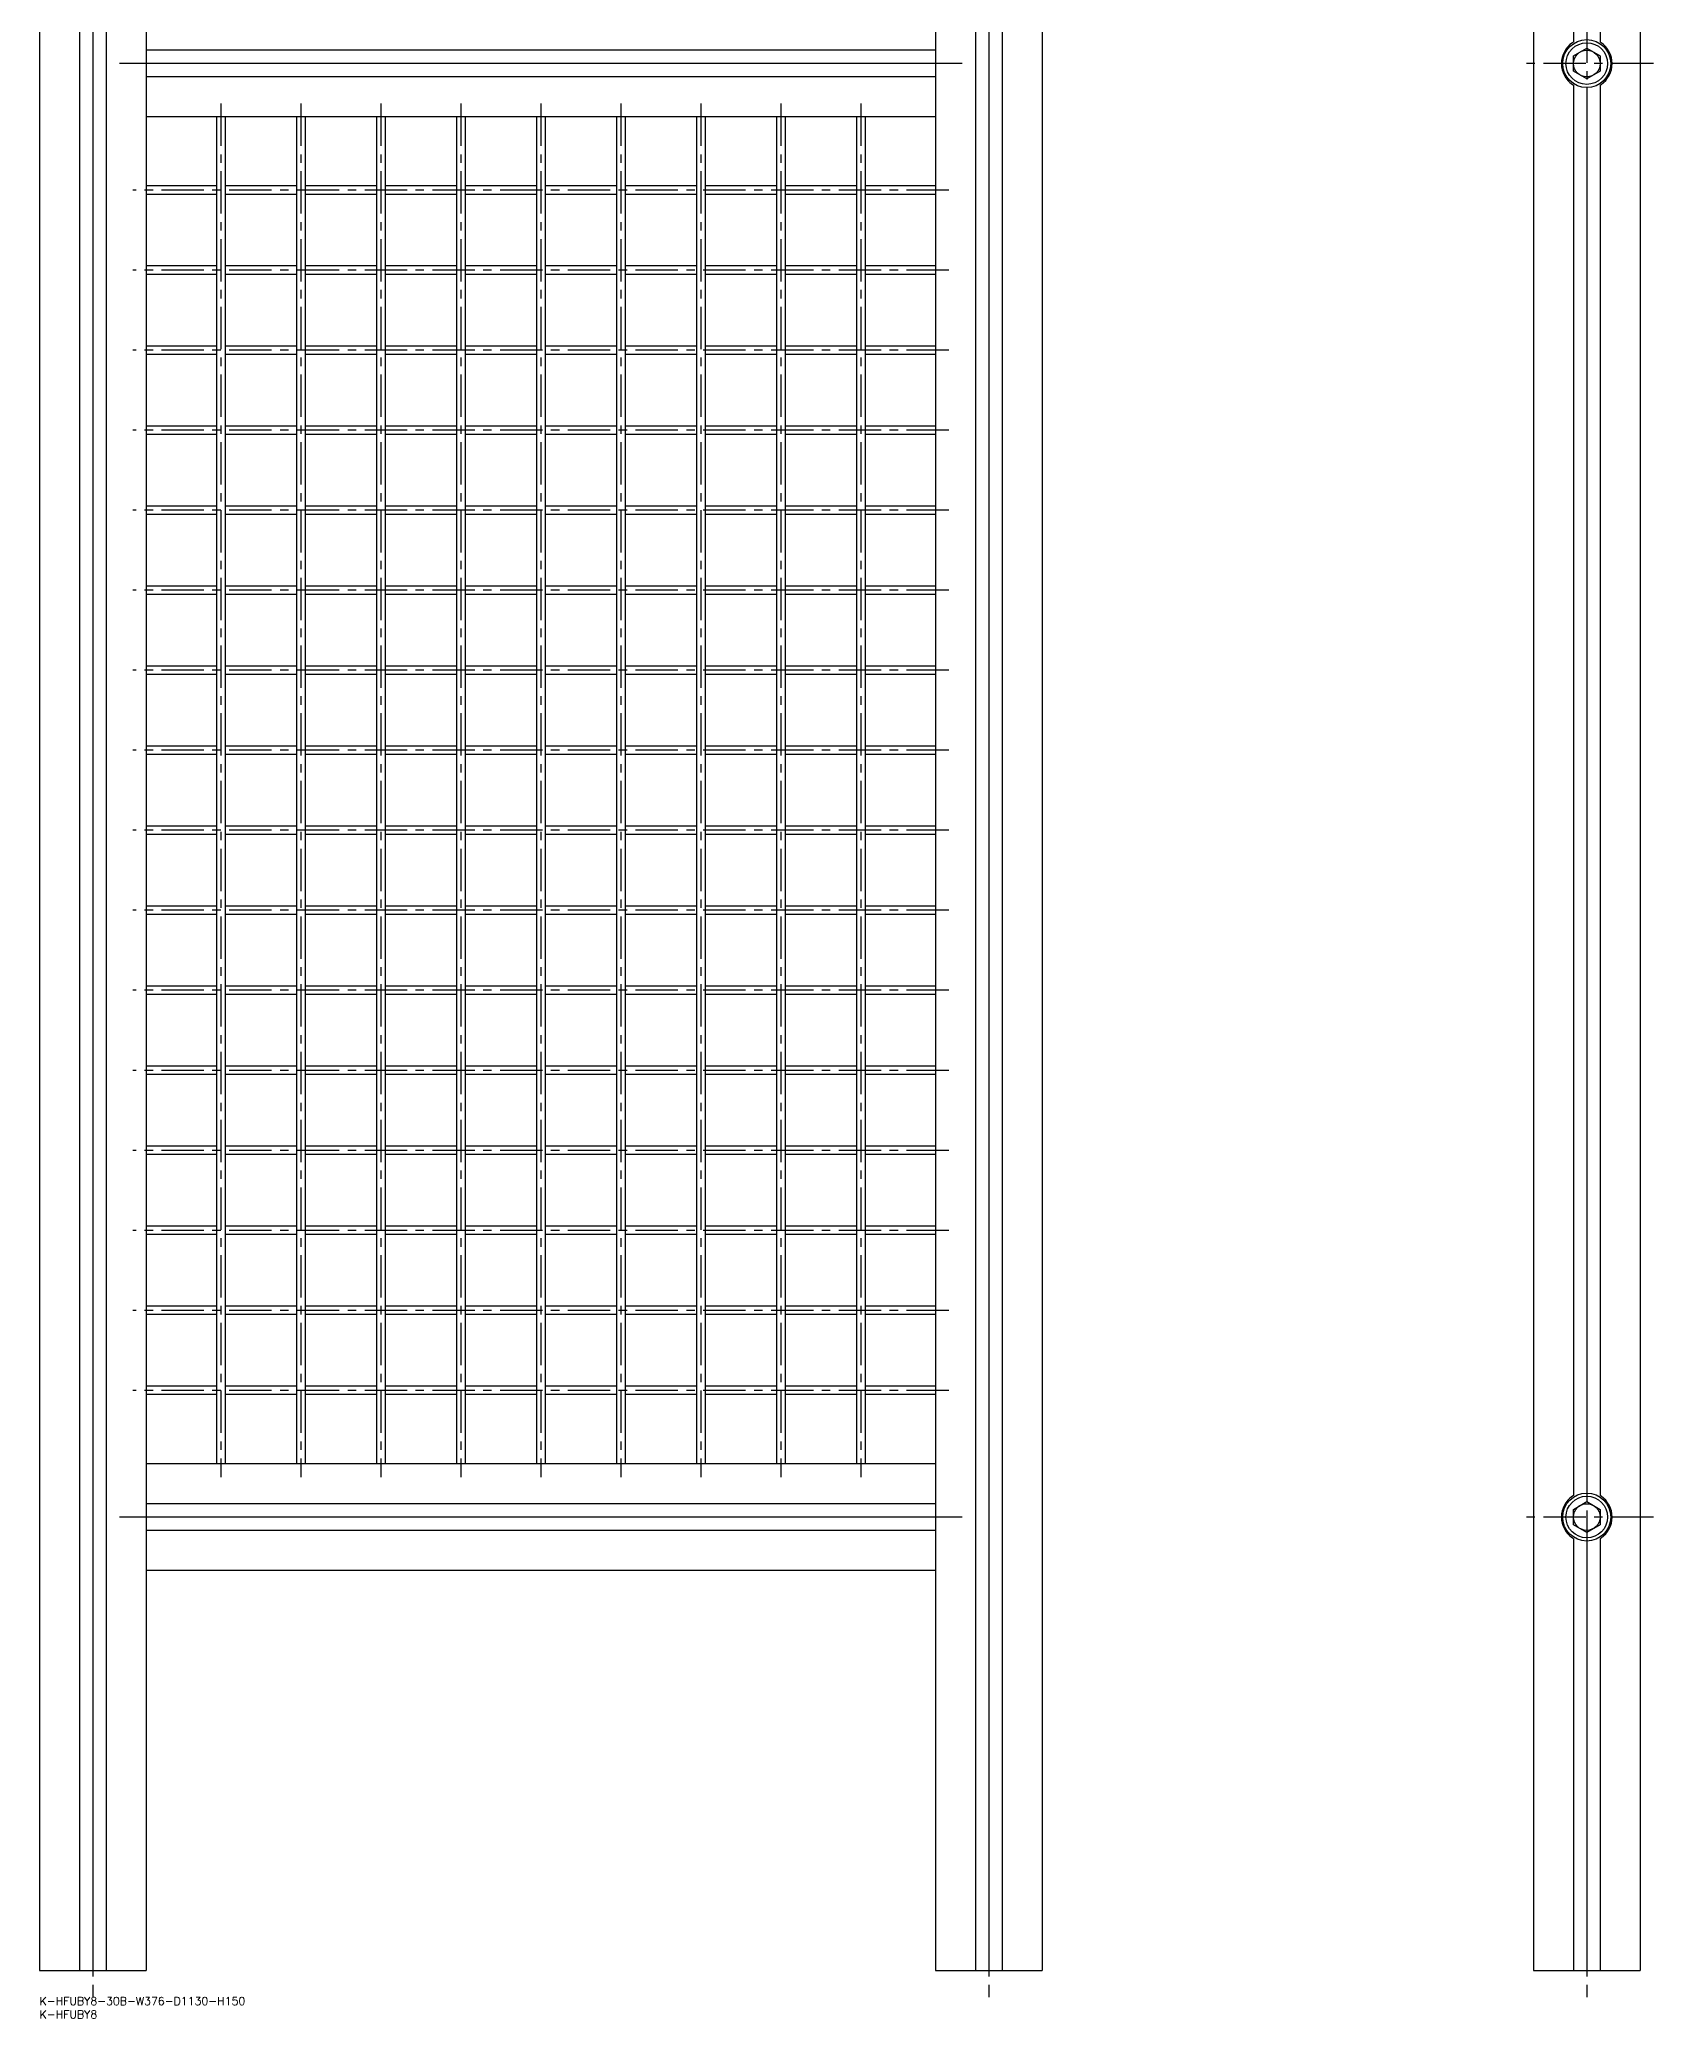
# Model space of a CAD drawing. Extents: x -10 to 605, y -8 to 1496.
# Drawn here: x 0 to 605, y -8 to 734 of the extents above; entities that cross this region are included whole.
import ezdxf

# ---------------------------------------------------------------- set-up
doc = ezdxf.new("R2010")
doc.units = 0
doc.header["$LTSCALE"] = 0.5
doc.linetypes.add('CENTER', pattern=[50.8, 31.75, -6.35, 6.35, -6.35])
for name, color, linetype in [('MSM_CENTER', 1, 'CENTER'), ('MSM_CONTINUOUS', 7, 'CONTINUOUS'), ('MSM_PART_NUMBER', 7, 'CONTINUOUS')]:
    doc.layers.add(name, color=color, linetype=linetype)
doc.styles.get("Standard").update_dxf_attribs({"font": 'txt.shx', "height": 20, "bigfont": 'bigfont.shx'})

# ---------------------------------------------------------------- blocks, each defined once
blk = doc.blocks.new('*U12')
at = {"layer": 'MSM_PART_NUMBER'}
blk.add_text('K-HFUBY8-30B-W376-D1130-H150', height=3, dxfattribs=at).set_placement((0, -3))
blk = doc.blocks.new('*U13')
at = {"layer": 'MSM_PART_NUMBER'}
blk.add_text('K-HFUBY8', height=3, dxfattribs=at).set_placement((0, -8))

msp = doc.modelspace()

# ---------------------------------------------------------------- linework, layer by layer
at = {"layer": 'MSM_CENTER'}
for p, q in [((20, 1300), (20, 0)), ((356, 1300), (356, 0)), ((580.25, 1300), (580.25, 0)), ((346, 725), (30, 725)), ((605.25, 725), (555.25, 725)), ((68, 710), (68, 195)), ((98, 710), (98, 195)), ((128, 710), (128, 195)), ((158, 710), (158, 195)), ((188, 710), (188, 195)), ((218, 710), (218, 195)), ((248, 710), (248, 195)), ((278, 710), (278, 195)), ((308, 710), (308, 195)), ((341, 677.5), (35, 677.5)), ((341, 647.5), (35, 647.5)), ((341, 617.5), (35, 617.5)), ((341, 587.5), (35, 587.5)), ((341, 557.5), (35, 557.5)), ((341, 527.5), (35, 527.5)), ((341, 497.5), (35, 497.5)), ((341, 467.5), (35, 467.5)), ((341, 437.5), (35, 437.5)), ((341, 407.5), (35, 407.5)), ((341, 377.5), (35, 377.5)), ((341, 347.5), (35, 347.5)), ((341, 317.5), (35, 317.5)), ((341, 287.5), (35, 287.5)), ((341, 257.5), (35, 257.5)), ((341, 227.5), (35, 227.5)), ((346, 180), (30, 180)), ((605.25, 180), (555.25, 180))]:
    msp.add_line(p, q, dxfattribs=at)
at = {"layer": 'MSM_CONTINUOUS'}
for p, q in [((0, 1290), (0, 10)), ((15, 1290), (15, 10)), ((20, 1290), (20, 10)), ((25, 1290), (25, 10)), ((40, 1290), (40, 10)), ((336, 1290), (336, 10)), ((351, 1290), (351, 10)), ((356, 1290), (356, 10)), ((361, 1290), (361, 10)), ((376, 1290), (376, 10)), ((560.25, 1290), (560.25, 10)), ((600.25, 1290), (600.25, 10)), ((575.25, 1261.92), (575.25, 733.08)), ((585.25, 1261.92), (585.25, 733.08)), ((580.25, 1261), (580.25, 734)), ((336, 730), (40, 730)), ((575, 732.92), (574.85, 732.82)), ((575.11, 732.99), (575, 732.92)), ((575.18, 733.04), (575.11, 732.99)), ((575.23, 733.07), (575.18, 733.04)), ((575.25, 733.08), (575.23, 733.07)), ((575.25, 727.89), (580.25, 730.77)), ((575.25, 722.11), (575.25, 727.89)), ((580.25, 730.77), (585.25, 727.89)), ((585.28, 733.06), (585.25, 733.08)), ((585.25, 733.08), (585.25, 733.08)), ((585.25, 727.89), (585.25, 722.11)), ((585.37, 733), (585.28, 733.06)), ((585.49, 732.93), (585.37, 733)), ((585.65, 732.82), (585.49, 732.93)), ((336, 725), (40, 725)), ((336, 720), (40, 720)), ((580.25, 719.23), (575.25, 722.11)), ((585.25, 722.11), (580.25, 719.23)), ((574.85, 717.18), (575.02, 717.07)), ((575.02, 717.07), (575.13, 717)), ((575.13, 717), (575.22, 716.94)), ((575.22, 716.94), (575.25, 716.92)), ((575.25, 716.92), (575.25, 188.08)), ((575.25, 716.92), (575.25, 716.92)), ((580.25, 716), (580.25, 189)), ((585.25, 716.92), (585.27, 716.93)), ((585.25, 716.92), (585.25, 188.08)), ((585.27, 716.93), (585.32, 716.96)), ((585.32, 716.96), (585.39, 717.01)), ((585.39, 717.01), (585.5, 717.08)), ((585.5, 717.08), (585.65, 717.18)), ((336, 705), (40, 705)), ((66.4, 705), (66.4, 200)), ((69.6, 705), (69.6, 200)), ((96.4, 705), (96.4, 200)), ((99.6, 705), (99.6, 200)), ((126.4, 705), (126.4, 200)), ((129.6, 705), (129.6, 200)), ((156.4, 705), (156.4, 200)), ((159.6, 705), (159.6, 200)), ((186.4, 705), (186.4, 200)), ((189.6, 705), (189.6, 200)), ((216.4, 705), (216.4, 200)), ((219.6, 705), (219.6, 200)), ((246.4, 705), (246.4, 200)), ((249.6, 705), (249.6, 200)), ((276.4, 705), (276.4, 200)), ((279.6, 705), (279.6, 200)), ((306.4, 705), (306.4, 200)), ((309.6, 705), (309.6, 200)), ((66.4, 679.1), (40, 679.1)), ((66.4, 675.9), (40, 675.9)), ((96.4, 679.1), (69.6, 679.1)), ((96.4, 675.9), (69.6, 675.9)), ((126.4, 679.1), (99.6, 679.1)), ((126.4, 675.9), (99.6, 675.9)), ((156.4, 679.1), (129.6, 679.1)), ((156.4, 675.9), (129.6, 675.9)), ((186.4, 679.1), (159.6, 679.1)), ((186.4, 675.9), (159.6, 675.9)), ((216.4, 679.1), (189.6, 679.1)), ((216.4, 675.9), (189.6, 675.9)), ((246.4, 679.1), (219.6, 679.1)), ((246.4, 675.9), (219.6, 675.9)), ((276.4, 679.1), (249.6, 679.1)), ((276.4, 675.9), (249.6, 675.9)), ((306.4, 679.1), (279.6, 679.1)), ((306.4, 675.9), (279.6, 675.9)), ((336, 679.1), (309.6, 679.1)), ((336, 675.9), (309.6, 675.9)), ((66.4, 649.1), (40, 649.1)), ((66.4, 645.9), (40, 645.9)), ((96.4, 649.1), (69.6, 649.1)), ((96.4, 645.9), (69.6, 645.9)), ((126.4, 649.1), (99.6, 649.1)), ((126.4, 645.9), (99.6, 645.9)), ((156.4, 649.1), (129.6, 649.1)), ((156.4, 645.9), (129.6, 645.9)), ((186.4, 649.1), (159.6, 649.1)), ((186.4, 645.9), (159.6, 645.9)), ((216.4, 649.1), (189.6, 649.1)), ((216.4, 645.9), (189.6, 645.9)), ((246.4, 649.1), (219.6, 649.1)), ((246.4, 645.9), (219.6, 645.9)), ((276.4, 649.1), (249.6, 649.1)), ((276.4, 645.9), (249.6, 645.9)), ((306.4, 649.1), (279.6, 649.1)), ((306.4, 645.9), (279.6, 645.9)), ((336, 649.1), (309.6, 649.1)), ((336, 645.9), (309.6, 645.9)), ((66.4, 619.1), (40, 619.1)), ((66.4, 615.9), (40, 615.9)), ((96.4, 619.1), (69.6, 619.1)), ((96.4, 615.9), (69.6, 615.9)), ((126.4, 619.1), (99.6, 619.1)), ((126.4, 615.9), (99.6, 615.9)), ((156.4, 619.1), (129.6, 619.1)), ((156.4, 615.9), (129.6, 615.9)), ((186.4, 619.1), (159.6, 619.1)), ((186.4, 615.9), (159.6, 615.9)), ((216.4, 619.1), (189.6, 619.1)), ((216.4, 615.9), (189.6, 615.9)), ((246.4, 619.1), (219.6, 619.1)), ((246.4, 615.9), (219.6, 615.9)), ((276.4, 619.1), (249.6, 619.1)), ((276.4, 615.9), (249.6, 615.9)), ((306.4, 619.1), (279.6, 619.1)), ((306.4, 615.9), (279.6, 615.9)), ((336, 619.1), (309.6, 619.1)), ((336, 615.9), (309.6, 615.9)), ((66.4, 589.1), (40, 589.1)), ((96.4, 589.1), (69.6, 589.1)), ((126.4, 589.1), (99.6, 589.1)), ((156.4, 589.1), (129.6, 589.1)), ((186.4, 589.1), (159.6, 589.1)), ((216.4, 589.1), (189.6, 589.1)), ((246.4, 589.1), (219.6, 589.1)), ((276.4, 589.1), (249.6, 589.1)), ((306.4, 589.1), (279.6, 589.1)), ((336, 589.1), (309.6, 589.1)), ((66.4, 585.9), (40, 585.9)), ((96.4, 585.9), (69.6, 585.9)), ((126.4, 585.9), (99.6, 585.9)), ((156.4, 585.9), (129.6, 585.9)), ((186.4, 585.9), (159.6, 585.9)), ((216.4, 585.9), (189.6, 585.9)), ((246.4, 585.9), (219.6, 585.9)), ((276.4, 585.9), (249.6, 585.9)), ((306.4, 585.9), (279.6, 585.9)), ((336, 585.9), (309.6, 585.9)), ((66.4, 559.1), (40, 559.1)), ((96.4, 559.1), (69.6, 559.1)), ((126.4, 559.1), (99.6, 559.1)), ((156.4, 559.1), (129.6, 559.1)), ((186.4, 559.1), (159.6, 559.1)), ((216.4, 559.1), (189.6, 559.1)), ((246.4, 559.1), (219.6, 559.1)), ((276.4, 559.1), (249.6, 559.1)), ((306.4, 559.1), (279.6, 559.1)), ((336, 559.1), (309.6, 559.1)), ((66.4, 555.9), (40, 555.9)), ((96.4, 555.9), (69.6, 555.9)), ((126.4, 555.9), (99.6, 555.9)), ((156.4, 555.9), (129.6, 555.9)), ((186.4, 555.9), (159.6, 555.9)), ((216.4, 555.9), (189.6, 555.9)), ((246.4, 555.9), (219.6, 555.9)), ((276.4, 555.9), (249.6, 555.9)), ((306.4, 555.9), (279.6, 555.9)), ((336, 555.9), (309.6, 555.9)), ((66.4, 529.1), (40, 529.1)), ((96.4, 529.1), (69.6, 529.1)), ((126.4, 529.1), (99.6, 529.1)), ((156.4, 529.1), (129.6, 529.1)), ((186.4, 529.1), (159.6, 529.1)), ((216.4, 529.1), (189.6, 529.1)), ((246.4, 529.1), (219.6, 529.1)), ((276.4, 529.1), (249.6, 529.1)), ((306.4, 529.1), (279.6, 529.1)), ((336, 529.1), (309.6, 529.1)), ((66.4, 525.9), (40, 525.9)), ((96.4, 525.9), (69.6, 525.9)), ((126.4, 525.9), (99.6, 525.9)), ((156.4, 525.9), (129.6, 525.9)), ((186.4, 525.9), (159.6, 525.9)), ((216.4, 525.9), (189.6, 525.9)), ((246.4, 525.9), (219.6, 525.9)), ((276.4, 525.9), (249.6, 525.9)), ((306.4, 525.9), (279.6, 525.9)), ((336, 525.9), (309.6, 525.9)), ((66.4, 499.1), (40, 499.1)), ((96.4, 499.1), (69.6, 499.1)), ((126.4, 499.1), (99.6, 499.1)), ((156.4, 499.1), (129.6, 499.1)), ((186.4, 499.1), (159.6, 499.1)), ((216.4, 499.1), (189.6, 499.1)), ((246.4, 499.1), (219.6, 499.1)), ((276.4, 499.1), (249.6, 499.1)), ((306.4, 499.1), (279.6, 499.1)), ((336, 499.1), (309.6, 499.1)), ((66.4, 495.9), (40, 495.9)), ((96.4, 495.9), (69.6, 495.9)), ((126.4, 495.9), (99.6, 495.9)), ((156.4, 495.9), (129.6, 495.9)), ((186.4, 495.9), (159.6, 495.9)), ((216.4, 495.9), (189.6, 495.9)), ((246.4, 495.9), (219.6, 495.9)), ((276.4, 495.9), (249.6, 495.9)), ((306.4, 495.9), (279.6, 495.9)), ((336, 495.9), (309.6, 495.9)), ((66.4, 469.1), (40, 469.1)), ((96.4, 469.1), (69.6, 469.1)), ((126.4, 469.1), (99.6, 469.1)), ((156.4, 469.1), (129.6, 469.1)), ((186.4, 469.1), (159.6, 469.1)), ((216.4, 469.1), (189.6, 469.1)), ((246.4, 469.1), (219.6, 469.1)), ((276.4, 469.1), (249.6, 469.1)), ((306.4, 469.1), (279.6, 469.1)), ((336, 469.1), (309.6, 469.1)), ((66.4, 465.9), (40, 465.9)), ((96.4, 465.9), (69.6, 465.9)), ((126.4, 465.9), (99.6, 465.9)), ((156.4, 465.9), (129.6, 465.9)), ((186.4, 465.9), (159.6, 465.9)), ((216.4, 465.9), (189.6, 465.9)), ((246.4, 465.9), (219.6, 465.9)), ((276.4, 465.9), (249.6, 465.9)), ((306.4, 465.9), (279.6, 465.9)), ((336, 465.9), (309.6, 465.9)), ((66.4, 439.1), (40, 439.1)), ((96.4, 439.1), (69.6, 439.1)), ((126.4, 439.1), (99.6, 439.1)), ((156.4, 439.1), (129.6, 439.1)), ((186.4, 439.1), (159.6, 439.1)), ((216.4, 439.1), (189.6, 439.1)), ((246.4, 439.1), (219.6, 439.1)), ((276.4, 439.1), (249.6, 439.1)), ((306.4, 439.1), (279.6, 439.1)), ((336, 439.1), (309.6, 439.1)), ((66.4, 435.9), (40, 435.9)), ((96.4, 435.9), (69.6, 435.9)), ((126.4, 435.9), (99.6, 435.9)), ((156.4, 435.9), (129.6, 435.9)), ((186.4, 435.9), (159.6, 435.9)), ((216.4, 435.9), (189.6, 435.9)), ((246.4, 435.9), (219.6, 435.9)), ((276.4, 435.9), (249.6, 435.9)), ((306.4, 435.9), (279.6, 435.9)), ((336, 435.9), (309.6, 435.9)), ((66.4, 409.1), (40, 409.1)), ((96.4, 409.1), (69.6, 409.1)), ((126.4, 409.1), (99.6, 409.1)), ((156.4, 409.1), (129.6, 409.1)), ((186.4, 409.1), (159.6, 409.1)), ((216.4, 409.1), (189.6, 409.1)), ((246.4, 409.1), (219.6, 409.1)), ((276.4, 409.1), (249.6, 409.1)), ((306.4, 409.1), (279.6, 409.1)), ((336, 409.1), (309.6, 409.1)), ((66.4, 405.9), (40, 405.9)), ((96.4, 405.9), (69.6, 405.9)), ((126.4, 405.9), (99.6, 405.9)), ((156.4, 405.9), (129.6, 405.9)), ((186.4, 405.9), (159.6, 405.9)), ((216.4, 405.9), (189.6, 405.9)), ((246.4, 405.9), (219.6, 405.9)), ((276.4, 405.9), (249.6, 405.9)), ((306.4, 405.9), (279.6, 405.9)), ((336, 405.9), (309.6, 405.9)), ((66.4, 379.1), (40, 379.1)), ((96.4, 379.1), (69.6, 379.1)), ((126.4, 379.1), (99.6, 379.1)), ((156.4, 379.1), (129.6, 379.1)), ((186.4, 379.1), (159.6, 379.1)), ((216.4, 379.1), (189.6, 379.1)), ((246.4, 379.1), (219.6, 379.1)), ((276.4, 379.1), (249.6, 379.1)), ((306.4, 379.1), (279.6, 379.1)), ((336, 379.1), (309.6, 379.1)), ((66.4, 375.9), (40, 375.9)), ((96.4, 375.9), (69.6, 375.9)), ((126.4, 375.9), (99.6, 375.9)), ((156.4, 375.9), (129.6, 375.9)), ((186.4, 375.9), (159.6, 375.9)), ((216.4, 375.9), (189.6, 375.9)), ((246.4, 375.9), (219.6, 375.9)), ((276.4, 375.9), (249.6, 375.9)), ((306.4, 375.9), (279.6, 375.9)), ((336, 375.9), (309.6, 375.9)), ((66.4, 349.1), (40, 349.1)), ((96.4, 349.1), (69.6, 349.1)), ((126.4, 349.1), (99.6, 349.1)), ((156.4, 349.1), (129.6, 349.1)), ((186.4, 349.1), (159.6, 349.1)), ((216.4, 349.1), (189.6, 349.1)), ((246.4, 349.1), (219.6, 349.1)), ((276.4, 349.1), (249.6, 349.1)), ((306.4, 349.1), (279.6, 349.1)), ((336, 349.1), (309.6, 349.1)), ((66.4, 345.9), (40, 345.9)), ((96.4, 345.9), (69.6, 345.9)), ((126.4, 345.9), (99.6, 345.9)), ((156.4, 345.9), (129.6, 345.9)), ((186.4, 345.9), (159.6, 345.9)), ((216.4, 345.9), (189.6, 345.9)), ((246.4, 345.9), (219.6, 345.9)), ((276.4, 345.9), (249.6, 345.9)), ((306.4, 345.9), (279.6, 345.9)), ((336, 345.9), (309.6, 345.9)), ((66.4, 319.1), (40, 319.1)), ((96.4, 319.1), (69.6, 319.1)), ((126.4, 319.1), (99.6, 319.1)), ((156.4, 319.1), (129.6, 319.1)), ((186.4, 319.1), (159.6, 319.1)), ((216.4, 319.1), (189.6, 319.1)), ((246.4, 319.1), (219.6, 319.1)), ((276.4, 319.1), (249.6, 319.1)), ((306.4, 319.1), (279.6, 319.1)), ((336, 319.1), (309.6, 319.1)), ((66.4, 315.9), (40, 315.9)), ((96.4, 315.9), (69.6, 315.9)), ((126.4, 315.9), (99.6, 315.9)), ((156.4, 315.9), (129.6, 315.9)), ((186.4, 315.9), (159.6, 315.9)), ((216.4, 315.9), (189.6, 315.9)), ((246.4, 315.9), (219.6, 315.9)), ((276.4, 315.9), (249.6, 315.9)), ((306.4, 315.9), (279.6, 315.9)), ((336, 315.9), (309.6, 315.9)), ((66.4, 289.1), (40, 289.1)), ((66.4, 285.9), (40, 285.9)), ((96.4, 289.1), (69.6, 289.1)), ((96.4, 285.9), (69.6, 285.9)), ((126.4, 289.1), (99.6, 289.1)), ((126.4, 285.9), (99.6, 285.9)), ((156.4, 289.1), (129.6, 289.1)), ((156.4, 285.9), (129.6, 285.9)), ((186.4, 289.1), (159.6, 289.1)), ((186.4, 285.9), (159.6, 285.9)), ((216.4, 289.1), (189.6, 289.1)), ((216.4, 285.9), (189.6, 285.9)), ((246.4, 289.1), (219.6, 289.1)), ((246.4, 285.9), (219.6, 285.9)), ((276.4, 289.1), (249.6, 289.1)), ((276.4, 285.9), (249.6, 285.9)), ((306.4, 289.1), (279.6, 289.1)), ((306.4, 285.9), (279.6, 285.9)), ((336, 289.1), (309.6, 289.1)), ((336, 285.9), (309.6, 285.9)), ((66.4, 259.1), (40, 259.1)), ((66.4, 255.9), (40, 255.9)), ((96.4, 259.1), (69.6, 259.1)), ((96.4, 255.9), (69.6, 255.9)), ((126.4, 259.1), (99.6, 259.1)), ((126.4, 255.9), (99.6, 255.9)), ((156.4, 259.1), (129.6, 259.1)), ((156.4, 255.9), (129.6, 255.9)), ((186.4, 259.1), (159.6, 259.1)), ((186.4, 255.9), (159.6, 255.9)), ((216.4, 259.1), (189.6, 259.1)), ((216.4, 255.9), (189.6, 255.9)), ((246.4, 259.1), (219.6, 259.1)), ((246.4, 255.9), (219.6, 255.9)), ((276.4, 259.1), (249.6, 259.1)), ((276.4, 255.9), (249.6, 255.9)), ((306.4, 259.1), (279.6, 259.1)), ((306.4, 255.9), (279.6, 255.9)), ((336, 259.1), (309.6, 259.1)), ((336, 255.9), (309.6, 255.9)), ((66.4, 229.1), (40, 229.1)), ((66.4, 225.9), (40, 225.9)), ((96.4, 229.1), (69.6, 229.1)), ((96.4, 225.9), (69.6, 225.9)), ((126.4, 229.1), (99.6, 229.1)), ((126.4, 225.9), (99.6, 225.9)), ((156.4, 229.1), (129.6, 229.1)), ((156.4, 225.9), (129.6, 225.9)), ((186.4, 229.1), (159.6, 229.1)), ((186.4, 225.9), (159.6, 225.9)), ((216.4, 229.1), (189.6, 229.1)), ((216.4, 225.9), (189.6, 225.9)), ((246.4, 229.1), (219.6, 229.1)), ((246.4, 225.9), (219.6, 225.9)), ((276.4, 229.1), (249.6, 229.1)), ((276.4, 225.9), (249.6, 225.9)), ((306.4, 229.1), (279.6, 229.1)), ((306.4, 225.9), (279.6, 225.9)), ((336, 229.1), (309.6, 229.1)), ((336, 225.9), (309.6, 225.9)), ((336, 200), (40, 200)), ((575, 187.92), (574.85, 187.82)), ((575.11, 187.99), (575, 187.92)), ((575.18, 188.04), (575.11, 187.99)), ((575.23, 188.07), (575.18, 188.04)), ((575.25, 188.08), (575.23, 188.07)), ((575.25, 182.89), (580.25, 185.77)), ((580.25, 185.77), (585.25, 182.89)), ((585.28, 188.06), (585.25, 188.08)), ((585.25, 188.08), (585.25, 188.08)), ((585.37, 188), (585.28, 188.06)), ((585.49, 187.93), (585.37, 188)), ((585.65, 187.82), (585.49, 187.93)), ((336, 185), (40, 185)), ((336, 180), (40, 180)), ((575.25, 177.11), (575.25, 182.89)), ((585.25, 182.89), (585.25, 177.11)), ((336, 175), (40, 175)), ((574.85, 172.18), (575.02, 172.07)), ((575.02, 172.07), (575.13, 172)), ((575.13, 172), (575.22, 171.94)), ((575.22, 171.94), (575.25, 171.92)), ((580.25, 174.23), (575.25, 177.11)), ((575.25, 171.92), (575.25, 10)), ((575.25, 171.92), (575.25, 171.92)), ((585.25, 177.11), (580.25, 174.23)), ((580.25, 171), (580.25, 10)), ((585.25, 171.92), (585.27, 171.93)), ((585.25, 171.92), (585.25, 10)), ((585.27, 171.93), (585.32, 171.96)), ((585.32, 171.96), (585.39, 172.01)), ((585.39, 172.01), (585.5, 172.08)), ((585.5, 172.08), (585.65, 172.18)), ((336, 160), (40, 160)), ((0, 10), (40, 10)), ((336, 10), (376, 10)), ((560.25, 10), (600.25, 10))]:
    msp.add_line(p, q, dxfattribs=at)
for centre, radius in [((580.25, 725), 9), ((580.25, 725), 7.8), ((580.25, 725), 5), ((580.25, 180), 9), ((580.25, 180), 7.8), ((580.25, 180), 5)]:
    msp.add_circle(centre, radius, dxfattribs=at)
for centre, start, end in [((580.25, 725), 124.64019, 235.35981), ((580.25, 725), 304.64019, 55.35981), ((580.25, 180), 124.64019, 235.35981), ((580.25, 180), 304.64019, 55.35981)]:
    msp.add_arc(centre, 9.5, start, end, dxfattribs=at)

# ---------------------------------------------------------------- block references
for name in ['*U12', '*U13']:
    msp.add_blockref(name, (0, 0), dxfattribs=at)

doc.saveas('drawing.dxf')
